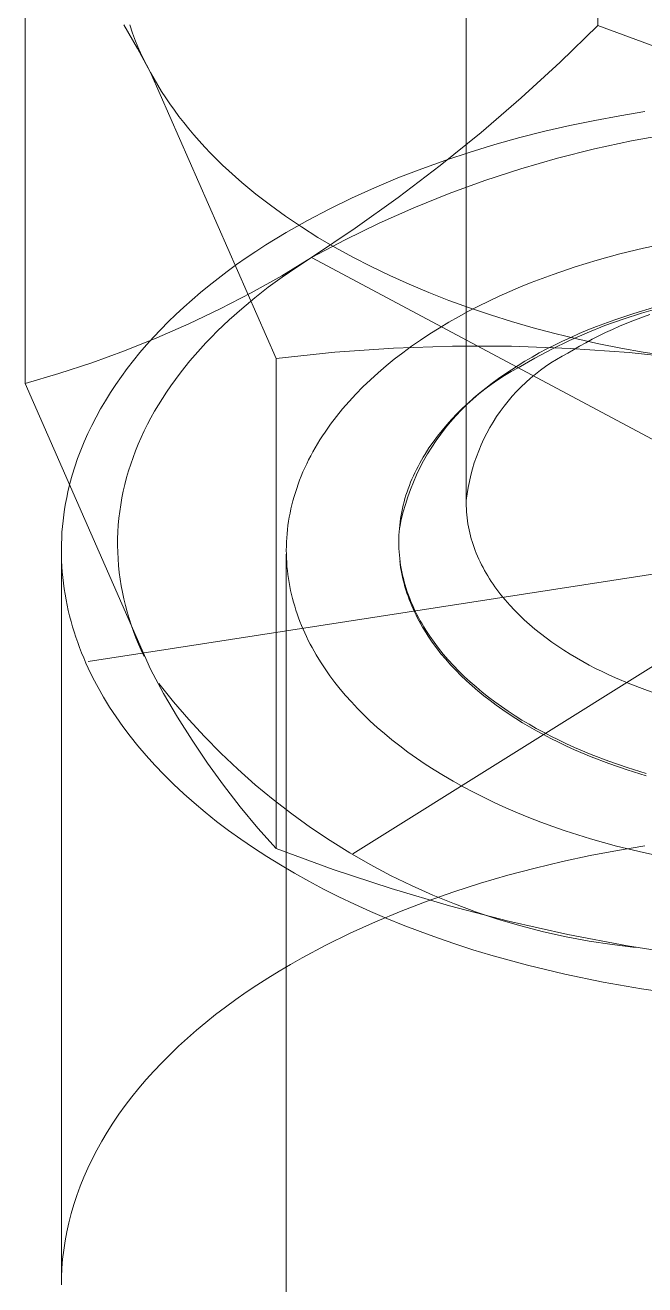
# Model space of a CAD drawing. Header units: millimetres. Extents: x -263 to 4879, y -277 to 2995.
# Drawn here: x 4353.31 to 4358.22, y 2034.84 to 2044.83 of the extents above; entities that cross this region are included whole.
import ezdxf

# ---------------------------------------------------------------- set-up
doc = ezdxf.new("R2010")
doc.units = ezdxf.units.MM
doc.layers.add('ZANO_R', color=7, linetype='Continuous', lineweight=0)

msp = doc.modelspace()

# ---------------------------------------------------------------- linework, layer by layer
at = {"layer": 'ZANO_R'}
for p, q in [((4357.8504, 2048.7197), (4357.8504, 2044.8313)), ((4356.8071, 2041.0423), (4356.8071, 2048.368)), ((4353.3091, 2041.9912), (4353.3091, 2045.8796)), ((4354.0912, 2044.8367), (4354.2007, 2044.6486)), ((4354.1606, 2044.7693), (4354.1384, 2044.8345)), ((4357.8504, 2044.8313), (4357.5507, 2044.5392)), ((4357.8504, 2044.8313), (4358.3037, 2044.6648)), ((4354.1849, 2044.705), (4354.1606, 2044.7693)), ((4354.2115, 2044.6415), (4354.1849, 2044.705)), ((4354.2007, 2044.6486), (4354.3039, 2044.457)), ((4354.2402, 2044.579), (4354.2115, 2044.6415)), ((4354.271, 2044.5175), (4354.2402, 2044.579)), ((4354.3039, 2044.457), (4354.271, 2044.5175)), ((4357.5507, 2044.5392), (4357.2422, 2044.2562)), ((4354.3315, 2044.4071), (4354.3039, 2044.457)), ((4354.3039, 2044.457), (4355.2987, 2042.1889)), ((4354.3607, 2044.3573), (4354.3315, 2044.4071)), ((4354.3913, 2044.3075), (4354.3607, 2044.3573)), ((4354.4233, 2044.2578), (4354.3913, 2044.3075)), ((4354.4569, 2044.2082), (4354.4233, 2044.2578)), ((4354.492, 2044.1587), (4354.4569, 2044.2082)), ((4357.2422, 2044.2562), (4356.9254, 2043.9828)), ((4354.5285, 2044.1095), (4354.492, 2044.1587)), ((4354.5666, 2044.0603), (4354.5285, 2044.1095)), ((4358.0259, 2044.1149), (4357.8274, 2044.078)), ((4358.2239, 2044.1475), (4358.0259, 2044.1149)), ((4354.6061, 2044.0114), (4354.5666, 2044.0603)), ((4354.6472, 2043.9628), (4354.6061, 2044.0114)), ((4357.43, 2043.991), (4357.2319, 2043.9408)), ((4357.6286, 2044.0367), (4357.43, 2043.991)), ((4357.8274, 2044.078), (4357.6286, 2044.0367)), ((4354.6897, 2043.9143), (4354.6472, 2043.9628)), ((4354.7337, 2043.8662), (4354.6897, 2043.9143)), ((4356.9254, 2043.9828), (4356.6004, 2043.719)), ((4357.2319, 2043.9408), (4357.0349, 2043.8861)), ((4357.8231, 2043.8507), (4358.1177, 2043.9142)), ((4358.1177, 2043.9142), (4358.4143, 2043.9675)), ((4354.7792, 2043.8183), (4354.7337, 2043.8662)), ((4354.8261, 2043.7707), (4354.7792, 2043.8183)), ((4356.8392, 2043.8267), (4356.6453, 2043.7628)), ((4357.0349, 2043.8861), (4356.8392, 2043.8267)), ((4357.5308, 2043.7772), (4357.8231, 2043.8507)), ((4354.8745, 2043.7235), (4354.8261, 2043.7707)), ((4354.9244, 2043.6766), (4354.8745, 2043.7235)), ((4356.4538, 2043.6942), (4356.2651, 2043.6211)), ((4356.6004, 2043.719), (4356.2676, 2043.4652)), ((4356.6453, 2043.7628), (4356.4538, 2043.6942)), ((4356.9548, 2043.6001), (4357.2413, 2043.6936)), ((4357.2413, 2043.6936), (4357.5308, 2043.7772)), ((4354.9757, 2043.6301), (4354.9244, 2043.6766)), ((4355.0284, 2043.584), (4354.9757, 2043.6301)), ((4356.2651, 2043.6211), (4356.0797, 2043.5433)), ((4356.6717, 2043.4969), (4356.9548, 2043.6001)), ((4355.1381, 2043.4931), (4355.0284, 2043.584)), ((4355.2534, 2043.4041), (4355.1381, 2043.4931)), ((4356.0797, 2043.5433), (4355.8979, 2043.4611)), ((4356.3923, 2043.3839), (4356.6717, 2043.4969)), ((4355.374, 2043.317), (4355.2534, 2043.4041)), ((4355.8979, 2043.4611), (4355.7204, 2043.3744)), ((4356.2676, 2043.4652), (4355.9273, 2043.2216)), ((4355.4999, 2043.2322), (4355.374, 2043.317)), ((4355.7204, 2043.3744), (4355.5475, 2043.2834)), ((4356.117, 2043.2614), (4356.3923, 2043.3839)), ((4355.5475, 2043.2834), (4355.3798, 2043.1882)), ((4355.6308, 2043.1496), (4355.4999, 2043.2322)), ((4355.9273, 2043.2216), (4355.5797, 2042.9884)), ((4355.846, 2043.1295), (4356.117, 2043.2614)), ((4355.3798, 2043.1882), (4355.2176, 2043.089)), ((4355.5797, 2042.9884), (4355.846, 2043.1295)), ((4355.7666, 2043.0696), (4355.6308, 2043.1496)), ((4355.9071, 2038.2581), (4363.7728, 2043.1774)), ((4358.2121, 2043.0627), (4358.4053, 2043.1035)), ((4355.1388, 2043.0379), (4355.0615, 2042.9858)), ((4355.2176, 2043.089), (4355.1388, 2043.0379)), ((4355.9071, 2042.9922), (4355.7666, 2043.0696)), ((4356.0519, 2042.9175), (4355.9071, 2042.9922)), ((4357.8456, 2042.9686), (4358.0254, 2043.0176)), ((4358.0254, 2043.0176), (4358.2121, 2043.0627)), ((4354.9858, 2042.9329), (4354.9117, 2042.879)), ((4355.0615, 2042.9858), (4354.9858, 2042.9329)), ((4355.5797, 2042.9884), (4355.3432, 2042.8451)), ((4355.3478, 2042.8342), (4355.4622, 2042.9126)), ((4355.4622, 2042.9126), (4355.5797, 2042.9884)), ((4364.1002, 2038.4471), (4355.5797, 2042.9884)), ((4356.201, 2042.8458), (4356.0519, 2042.9175)), ((4357.4952, 2042.8558), (4357.6697, 2042.9149)), ((4357.6697, 2042.9149), (4357.8456, 2042.9686)), ((4354.8394, 2042.8242), (4354.7688, 2042.7686)), ((4354.9117, 2042.879), (4354.8394, 2042.8242)), ((4355.3432, 2042.8451), (4355.1021, 2042.7096)), ((4355.2369, 2042.7532), (4355.3478, 2042.8342)), ((4356.3539, 2042.777), (4356.201, 2042.8458)), ((4357.2374, 2042.7565), (4357.3227, 2042.791)), ((4357.3227, 2042.791), (4357.4952, 2042.8558)), ((4354.7, 2042.7122), (4354.633, 2042.6549)), ((4354.7688, 2042.7686), (4354.7, 2042.7122)), ((4355.1021, 2042.7096), (4354.8567, 2042.5821)), ((4355.1296, 2042.6697), (4355.2369, 2042.7532)), ((4356.5104, 2042.7113), (4356.3539, 2042.777)), ((4356.6703, 2042.6488), (4356.5104, 2042.7113)), ((4357.0694, 2042.6832), (4357.153, 2042.7206)), ((4357.153, 2042.7206), (4357.2374, 2042.7565)), ((4354.5679, 2042.5969), (4354.5047, 2042.5382)), ((4354.633, 2042.6549), (4354.5679, 2042.5969)), ((4355.0262, 2042.5837), (4355.1296, 2042.6697)), ((4356.8333, 2042.5896), (4356.6703, 2042.6488)), ((4356.8249, 2042.5628), (4356.9052, 2042.6044)), ((4356.9052, 2042.6044), (4356.9868, 2042.6445)), ((4356.9868, 2042.6445), (4357.0694, 2042.6832)), ((4358.2932, 2042.5926), (4358.1364, 2042.5463)), ((4358.3447, 2042.5913), (4358.1973, 2042.549)), ((4354.5047, 2042.5382), (4354.4434, 2042.4788)), ((4354.8567, 2042.5821), (4354.6073, 2042.4627)), ((4354.879, 2042.4504), (4354.927, 2042.4954)), ((4354.927, 2042.4954), (4355.0262, 2042.5837)), ((4356.6681, 2042.4756), (4356.7458, 2042.5199)), ((4356.7458, 2042.5199), (4356.8249, 2042.5628)), ((4356.999, 2042.5337), (4356.8333, 2042.5896)), ((4357.1672, 2042.4812), (4356.999, 2042.5337)), ((4357.9854, 2042.4961), (4357.8407, 2042.4425)), ((4358.0515, 2042.5017), (4357.9073, 2042.4494)), ((4358.1364, 2042.5463), (4357.9854, 2042.4961)), ((4358.1973, 2042.549), (4358.0515, 2042.5017)), ((4358.1406, 2042.4925), (4358.0811, 2042.4687)), ((4358.2636, 2042.5381), (4358.1406, 2042.4925)), ((4354.3842, 2042.4187), (4354.3269, 2042.3579)), ((4354.6073, 2042.4627), (4354.3541, 2042.3515)), ((4354.4434, 2042.4788), (4354.3842, 2042.4187)), ((4354.7864, 2042.3588), (4354.8321, 2042.4049)), ((4354.8321, 2042.4049), (4354.879, 2042.4504)), ((4356.5172, 2042.383), (4356.5918, 2042.43)), ((4356.5918, 2042.43), (4356.6681, 2042.4756)), ((4357.3375, 2042.4322), (4357.1672, 2042.4812)), ((4357.5097, 2042.3866), (4357.3375, 2042.4322)), ((4357.7651, 2042.3921), (4357.6249, 2042.3299)), ((4357.7707, 2042.4145), (4357.7024, 2042.3857)), ((4357.9073, 2042.4494), (4357.7651, 2042.3921)), ((4357.8407, 2042.4425), (4357.7707, 2042.4145)), ((4357.9113, 2042.3936), (4357.8576, 2042.3674)), ((4357.9664, 2042.4192), (4357.9113, 2042.3936)), ((4358.0231, 2042.4443), (4357.9664, 2042.4192)), ((4358.0811, 2042.4687), (4358.0231, 2042.4443)), ((4354.3541, 2042.3515), (4354.0974, 2042.2486)), ((4354.2717, 2042.2966), (4354.2186, 2042.2347)), ((4354.3269, 2042.3579), (4354.2717, 2042.2966)), ((4354.6985, 2042.2651), (4354.7419, 2042.3122)), ((4354.7419, 2042.3122), (4354.7864, 2042.3588)), ((4356.3729, 2042.2852), (4356.4442, 2042.3347)), ((4356.4442, 2042.3347), (4356.5172, 2042.383)), ((4357.5078, 2042.2953), (4357.4463, 2042.2639)), ((4357.6249, 2042.3299), (4357.4869, 2042.263)), ((4357.5709, 2042.3261), (4357.5078, 2042.2953)), ((4357.6833, 2042.3445), (4357.5097, 2042.3866)), ((4357.6358, 2042.3562), (4357.5709, 2042.3261)), ((4357.7024, 2042.3857), (4357.6358, 2042.3562)), ((4357.8582, 2042.306), (4357.6833, 2042.3445)), ((4357.7547, 2042.3137), (4357.7055, 2042.2862)), ((4357.8054, 2042.3408), (4357.7547, 2042.3137)), ((4357.8576, 2042.3674), (4357.8054, 2042.3408)), ((4358.0341, 2042.2709), (4357.8582, 2042.306)), ((4354.0974, 2042.2486), (4353.8375, 2042.1542)), ((4354.2186, 2042.2347), (4354.1676, 2042.1722)), ((4354.6155, 2042.1694), (4354.6564, 2042.2175)), ((4354.6564, 2042.2175), (4354.6985, 2042.2651)), ((4355.2987, 2042.1889), (4355.7638, 2042.2373)), ((4355.7638, 2042.2373), (4356.2303, 2042.2695)), ((4356.2303, 2042.2695), (4356.6977, 2042.2855)), ((4356.2361, 2042.1824), (4356.3036, 2042.2344)), ((4356.3036, 2042.2344), (4356.3729, 2042.2852)), ((4356.6977, 2042.2855), (4357.1653, 2042.2851)), ((4357.1653, 2042.2851), (4357.6326, 2042.2685)), ((4357.3513, 2042.1914), (4357.2183, 2042.1151)), ((4357.3288, 2042.1997), (4357.2726, 2042.1668)), ((4357.3867, 2042.2321), (4357.3288, 2042.1997)), ((4357.4869, 2042.263), (4357.3513, 2042.1914)), ((4357.4463, 2042.2639), (4357.3867, 2042.2321)), ((4357.5666, 2042.206), (4357.5225, 2042.1806)), ((4357.6115, 2042.23), (4357.5666, 2042.206)), ((4357.6577, 2042.2582), (4357.6115, 2042.23)), ((4357.6326, 2042.2685), (4358.0991, 2042.2356)), ((4357.7055, 2042.2862), (4357.6577, 2042.2582)), ((4358.2105, 2042.2393), (4358.0341, 2042.2709)), ((4358.0991, 2042.2356), (4358.5641, 2042.1864)), ((4358.3873, 2042.2111), (4358.2105, 2042.2393)), ((4353.8375, 2042.1542), (4353.5746, 2042.0684)), ((4354.1187, 2042.1093), (4354.0719, 2042.0459)), ((4354.1676, 2042.1722), (4354.1187, 2042.1093)), ((4354.5375, 2042.0719), (4354.5758, 2042.1209)), ((4354.5758, 2042.1209), (4354.6155, 2042.1694)), ((4355.2987, 2042.1889), (4355.2987, 2038.3004)), ((4356.1075, 2042.0749), (4356.1707, 2042.1292)), ((4356.1707, 2042.1292), (4356.2361, 2042.1824)), ((4357.1652, 2042.0997), (4357.113, 2042.0647)), ((4357.2183, 2042.1151), (4357.1633, 2042.0849)), ((4357.2183, 2042.1336), (4357.1652, 2042.0997)), ((4357.2726, 2042.1668), (4357.2183, 2042.1336)), ((4357.3957, 2042.0954), (4357.3555, 2042.0642)), ((4357.437, 2042.1252), (4357.3957, 2042.0954)), ((4357.4793, 2042.1536), (4357.437, 2042.1252)), ((4357.5225, 2042.1806), (4357.4793, 2042.1536)), ((4353.5746, 2042.0684), (4353.3091, 2041.9912)), ((4354.0719, 2042.0459), (4354.0273, 2041.9821)), ((4354.4647, 2041.9727), (4354.5004, 2042.0225)), ((4354.5004, 2042.0225), (4354.5375, 2042.0719)), ((4355.9877, 2041.963), (4356.0464, 2042.0195)), ((4356.0464, 2042.0195), (4356.1075, 2042.0749)), ((4357.0114, 2041.9919), (4356.9622, 2041.9541)), ((4357.0566, 2042.019), (4357.005, 2041.9833)), ((4357.0617, 2042.0288), (4357.0114, 2041.9919)), ((4357.1094, 2042.0529), (4357.0566, 2042.019)), ((4357.113, 2042.0647), (4357.0617, 2042.0288)), ((4357.1633, 2042.0849), (4357.1094, 2042.0529)), ((4357.2784, 2041.9977), (4357.2416, 2041.9625)), ((4357.3164, 2042.0316), (4357.2784, 2041.9977)), ((4357.3555, 2042.0642), (4357.3164, 2042.0316)), ((4354.3039, 2039.723), (4353.3091, 2041.9912)), ((4353.9849, 2041.9179), (4353.9447, 2041.8533)), ((4354.0273, 2041.9821), (4353.9849, 2041.9179)), ((4354.3974, 2041.8719), (4354.4304, 2041.9224)), ((4354.4304, 2041.9224), (4354.4647, 2041.9727)), ((4355.8774, 2041.8472), (4355.9313, 2041.9056)), ((4355.9313, 2041.9056), (4355.9877, 2041.963)), ((4356.9057, 2041.9067), (4356.8581, 2041.8659)), ((4356.9141, 2041.9153), (4356.8672, 2041.8755)), ((4356.9547, 2041.9459), (4356.9057, 2041.9067)), ((4356.9622, 2041.9541), (4356.9141, 2041.9153)), ((4357.005, 2041.9833), (4356.9547, 2041.9459)), ((4357.206, 2041.9261), (4357.1716, 2041.8885)), ((4357.2416, 2041.9625), (4357.206, 2041.9261)), ((4353.9447, 2041.8533), (4353.9067, 2041.7885)), ((4354.3356, 2041.7697), (4354.3658, 2041.8209)), ((4354.3658, 2041.8209), (4354.3974, 2041.8719)), ((4355.826, 2041.7878), (4355.8774, 2041.8472)), ((4356.7774, 2041.7932), (4356.7346, 2041.7508)), ((4356.8119, 2041.8235), (4356.7672, 2041.7795)), ((4356.8216, 2041.8348), (4356.7774, 2041.7932)), ((4356.8581, 2041.8659), (4356.8119, 2041.8235)), ((4356.8672, 2041.8755), (4356.8216, 2041.8348)), ((4357.1069, 2041.8099), (4357.0766, 2041.7689)), ((4357.1386, 2041.8497), (4357.1069, 2041.8099)), ((4357.1716, 2041.8885), (4357.1386, 2041.8497)), ((4353.8709, 2041.7233), (4353.8373, 2041.6579)), ((4353.9067, 2041.7885), (4353.8709, 2041.7233)), ((4354.2795, 2041.6662), (4354.3068, 2041.7181)), ((4354.3068, 2041.7181), (4354.3356, 2041.7697)), ((4355.731, 2041.6667), (4355.7772, 2041.7277)), ((4355.7772, 2041.7277), (4355.826, 2041.7878)), ((4356.6933, 2041.7074), (4356.6535, 2041.6632)), ((4356.724, 2041.734), (4356.6825, 2041.687)), ((4356.7346, 2041.7508), (4356.6933, 2041.7074)), ((4356.7672, 2041.7795), (4356.724, 2041.734)), ((4357.0477, 2041.727), (4357.0202, 2041.6841)), ((4357.0766, 2041.7689), (4357.0477, 2041.727)), ((4353.8059, 2041.5923), (4353.7767, 2041.5266)), ((4353.8373, 2041.6579), (4353.8059, 2041.5923)), ((4354.2292, 2041.5616), (4354.2536, 2041.614)), ((4354.2361, 2039.8509), (4365.8712, 2041.6508)), ((4354.2536, 2041.614), (4354.2795, 2041.6662)), ((4355.6668, 2041.574), (4355.6875, 2041.6051)), ((4355.6875, 2041.6051), (4355.731, 2041.6667)), ((4356.6154, 2041.6181), (4356.579, 2041.5723)), ((4356.6426, 2041.6386), (4356.6043, 2041.5889)), ((4356.6535, 2041.6632), (4356.6154, 2041.6181)), ((4356.6825, 2041.687), (4356.6426, 2041.6386)), ((4356.9698, 2041.5956), (4356.9469, 2041.5502)), ((4356.9943, 2041.6403), (4356.9698, 2041.5956)), ((4357.0202, 2041.6841), (4356.9943, 2041.6403)), ((4353.7767, 2041.5266), (4353.7498, 2041.4607)), ((4354.1847, 2041.4561), (4354.2062, 2041.5089)), ((4354.2062, 2041.5089), (4354.2292, 2041.5616)), ((4355.6089, 2041.4798), (4355.6275, 2041.5113)), ((4355.6275, 2041.5113), (4355.6468, 2041.5427)), ((4355.6468, 2041.5427), (4355.6668, 2041.574)), ((4356.5443, 2041.5257), (4356.5115, 2041.4783)), ((4356.5679, 2041.5378), (4356.5332, 2041.4856)), ((4356.579, 2041.5723), (4356.5443, 2041.5257)), ((4356.6043, 2041.5889), (4356.5679, 2041.5378)), ((4356.9256, 2041.5039), (4356.9058, 2041.457)), ((4356.9469, 2041.5502), (4356.9256, 2041.5039)), ((4353.7251, 2041.3947), (4353.7025, 2041.3287)), ((4353.7498, 2041.4607), (4353.7251, 2041.3947)), ((4354.1462, 2041.3498), (4354.1647, 2041.403)), ((4354.1647, 2041.403), (4354.1847, 2041.4561)), ((4355.5573, 2041.3843), (4355.5738, 2041.4163)), ((4355.5738, 2041.4163), (4355.591, 2041.4481)), ((4355.591, 2041.4481), (4355.6089, 2041.4798)), ((4356.4658, 2041.406), (4356.4515, 2041.3816)), ((4356.4805, 2041.4303), (4356.4658, 2041.406)), ((4356.5003, 2041.4322), (4356.4693, 2041.3777)), ((4356.5115, 2041.4783), (4356.4805, 2041.4303)), ((4356.5332, 2041.4856), (4356.5003, 2041.4322)), ((4356.8877, 2041.4094), (4356.8711, 2041.3612)), ((4356.9058, 2041.457), (4356.8877, 2041.4094)), ((4353.7025, 2041.3287), (4353.6822, 2041.2626)), ((4354.1137, 2041.2429), (4354.1292, 2041.2964)), ((4354.1292, 2041.2964), (4354.1462, 2041.3498)), ((4355.5122, 2041.2879), (4355.5265, 2041.3201)), ((4355.5265, 2041.3201), (4355.5416, 2041.3523)), ((4355.5416, 2041.3523), (4355.5573, 2041.3843)), ((4356.4118, 2041.3073), (4356.3996, 2041.2823)), ((4356.4245, 2041.3322), (4356.4118, 2041.3073)), ((4356.4401, 2041.3221), (4356.4129, 2041.2656)), ((4356.4378, 2041.357), (4356.4245, 2041.3322)), ((4356.4515, 2041.3816), (4356.4378, 2041.357)), ((4356.4693, 2041.3777), (4356.4401, 2041.3221)), ((4356.8563, 2041.3125), (4356.8431, 2041.2634)), ((4356.8711, 2041.3612), (4356.8563, 2041.3125)), ((4353.6641, 2041.1966), (4353.6481, 2041.1306)), ((4353.6822, 2041.2626), (4353.6641, 2041.1966)), ((4354.0997, 2041.1892), (4354.1137, 2041.2429)), ((4355.4737, 2041.1906), (4355.4858, 2041.2231)), ((4355.4858, 2041.2231), (4355.4987, 2041.2555)), ((4355.4987, 2041.2555), (4355.5122, 2041.2879)), ((4356.3661, 2041.2064), (4356.356, 2041.1808)), ((4356.3877, 2041.2082), (4356.3645, 2041.1499)), ((4356.3767, 2041.2318), (4356.3661, 2041.2064)), ((4356.3879, 2041.2571), (4356.3767, 2041.2318)), ((4356.4129, 2041.2656), (4356.3877, 2041.2082)), ((4356.3996, 2041.2823), (4356.3879, 2041.2571)), ((4356.8316, 2041.2137), (4356.8218, 2041.1638)), ((4356.8431, 2041.2634), (4356.8316, 2041.2137)), ((4353.6481, 2041.1306), (4353.6383, 2041.0845)), ((4354.0763, 2041.0817), (4354.0873, 2041.1355)), ((4354.0873, 2041.1355), (4354.0997, 2041.1892)), ((4355.4327, 2041.0601), (4355.4418, 2041.0928)), ((4355.4418, 2041.0928), (4355.4517, 2041.1255)), ((4355.4517, 2041.1255), (4355.4624, 2041.1581)), ((4355.4624, 2041.1581), (4355.4737, 2041.1906)), ((4356.3291, 2041.1035), (4356.3212, 2041.0775)), ((4356.3375, 2041.1294), (4356.3291, 2041.1035)), ((4356.3465, 2041.1552), (4356.3375, 2041.1294)), ((4356.3645, 2041.1499), (4356.3433, 2041.0909)), ((4356.356, 2041.1808), (4356.3465, 2041.1552)), ((4356.8137, 2041.1135), (4356.8074, 2041.063)), ((4356.8218, 2041.1638), (4356.8137, 2041.1135)), ((4353.6217, 2040.9925), (4353.615, 2040.9467)), ((4353.6295, 2041.0385), (4353.6217, 2040.9925)), ((4353.6383, 2041.0845), (4353.6295, 2041.0385)), ((4354.0589, 2040.974), (4354.0669, 2041.0279)), ((4354.0669, 2041.0279), (4354.0763, 2041.0817)), ((4355.4096, 2040.9619), (4355.4166, 2040.9947)), ((4355.4166, 2040.9947), (4355.4242, 2041.0274)), ((4355.4242, 2041.0274), (4355.4327, 2041.0601)), ((4356.3011, 2040.9991), (4356.2955, 2040.9728)), ((4356.3072, 2041.0253), (4356.3011, 2040.9991)), ((4356.3241, 2041.0312), (4356.307, 2040.9708)), ((4356.314, 2041.0515), (4356.3072, 2041.0253)), ((4356.3212, 2041.0775), (4356.314, 2041.0515)), ((4356.3433, 2041.0909), (4356.3241, 2041.0312)), ((4356.8071, 2041.0423), (4356.8074, 2041.0185)), ((4356.8074, 2041.0185), (4356.8083, 2040.9948)), ((4356.8083, 2040.9948), (4356.8097, 2040.971)), ((4353.6093, 2040.9009), (4353.6046, 2040.8552)), ((4353.615, 2040.9467), (4353.6093, 2040.9009)), ((4354.0476, 2040.8663), (4354.0525, 2040.9202)), ((4354.0525, 2040.9202), (4354.0589, 2040.974)), ((4355.3932, 2040.8637), (4355.3979, 2040.8964)), ((4355.3979, 2040.8964), (4355.4034, 2040.9292)), ((4355.4034, 2040.9292), (4355.4096, 2040.9619)), ((4356.292, 2040.9099), (4356.2791, 2040.8485)), ((4356.2824, 2040.8936), (4356.2791, 2040.867)), ((4356.2862, 2040.92), (4356.2824, 2040.8936)), ((4356.2906, 2040.9465), (4356.2862, 2040.92)), ((4356.2955, 2040.9728), (4356.2906, 2040.9465)), ((4356.307, 2040.9708), (4356.292, 2040.9099)), ((4356.8097, 2040.971), (4356.8116, 2040.9473)), ((4356.8116, 2040.9473), (4356.8141, 2040.9236)), ((4356.8141, 2040.9236), (4356.8172, 2040.8999)), ((4356.8172, 2040.8999), (4356.8208, 2040.8762)), ((4353.6009, 2040.8096), (4353.5983, 2040.7641)), ((4353.6046, 2040.8552), (4353.6009, 2040.8096)), ((4354.0424, 2040.7588), (4354.0443, 2040.8125)), ((4354.0443, 2040.8125), (4354.0476, 2040.8663)), ((4355.3833, 2040.7656), (4355.3859, 2040.7982)), ((4355.3859, 2040.7982), (4355.3892, 2040.8309)), ((4355.3892, 2040.8309), (4355.3932, 2040.8637)), ((4356.2745, 2040.8139), (4356.273, 2040.7873)), ((4356.2765, 2040.8405), (4356.2745, 2040.8139)), ((4356.2791, 2040.867), (4356.2765, 2040.8405)), ((4356.8208, 2040.8762), (4356.825, 2040.8526)), ((4356.825, 2040.8526), (4356.8297, 2040.8291)), ((4356.8297, 2040.8291), (4356.835, 2040.8055)), ((4356.835, 2040.8055), (4356.8408, 2040.7821)), ((4353.5966, 2040.7188), (4353.5959, 2040.6736)), ((4353.5983, 2040.7641), (4353.5966, 2040.7188)), ((4354.042, 2040.7051), (4354.0424, 2040.7588)), ((4354.0431, 2040.6515), (4354.042, 2040.7051)), ((4355.3799, 2040.6679), (4355.3804, 2040.7004)), ((4355.3804, 2040.7004), (4355.3815, 2040.733)), ((4355.3815, 2040.733), (4355.3833, 2040.7656)), ((4356.2722, 2040.7606), (4356.2719, 2040.734)), ((4356.2719, 2040.734), (4356.2723, 2040.7073)), ((4356.273, 2040.7873), (4356.2722, 2040.7606)), ((4356.2723, 2040.7073), (4356.2732, 2040.6807)), ((4356.8408, 2040.7821), (4356.8472, 2040.7587)), ((4356.8472, 2040.7587), (4356.8541, 2040.7354)), ((4356.8541, 2040.7354), (4356.8615, 2040.7121)), ((4356.8615, 2040.7121), (4356.8695, 2040.689)), ((4353.5959, 2040.6736), (4353.5963, 2040.6285)), ((4353.5959, 2034.8388), (4353.5959, 2040.6393)), ((4353.5963, 2040.6285), (4353.5975, 2040.5837)), ((4354.0456, 2040.5981), (4354.0431, 2040.6515)), ((4354.0497, 2040.5448), (4354.0456, 2040.5981)), ((4355.3802, 2040.6354), (4355.3799, 2040.6679)), ((4355.3799, 2038.2704), (4355.3799, 2040.6354)), ((4355.3812, 2040.603), (4355.3802, 2040.6354)), ((4355.3829, 2040.5708), (4355.3812, 2040.603)), ((4356.2732, 2040.6807), (4356.2748, 2040.654)), ((4356.2748, 2040.654), (4356.2769, 2040.6274)), ((4356.2769, 2040.6274), (4356.2797, 2040.6008)), ((4356.2797, 2040.6008), (4356.283, 2040.5742)), ((4356.8695, 2040.689), (4356.878, 2040.6659)), ((4356.878, 2040.6659), (4356.8871, 2040.6429)), ((4356.8871, 2040.6429), (4356.8966, 2040.6201)), ((4356.8966, 2040.6201), (4356.9067, 2040.5973)), ((4356.9067, 2040.5973), (4356.9173, 2040.5747)), ((4353.5975, 2040.5837), (4353.5998, 2040.5389)), ((4353.5998, 2040.5389), (4353.603, 2040.4944)), ((4353.603, 2040.4944), (4353.6071, 2040.45)), ((4354.0552, 2040.4916), (4354.0497, 2040.5448)), ((4355.3853, 2040.5386), (4355.3829, 2040.5708)), ((4355.3884, 2040.5064), (4355.3853, 2040.5386)), ((4355.3922, 2040.4744), (4355.3884, 2040.5064)), ((4356.2797, 2040.5823), (4356.2829, 2040.5565)), ((4356.2829, 2040.5565), (4356.2867, 2040.5308)), ((4356.283, 2040.5742), (4356.2869, 2040.5476)), ((4356.2867, 2040.5308), (4356.291, 2040.5051)), ((4356.2869, 2040.5476), (4356.2915, 2040.5211)), ((4356.291, 2040.5051), (4356.2959, 2040.4795)), ((4356.2915, 2040.5211), (4356.2966, 2040.4947)), ((4356.2966, 2040.4947), (4356.3023, 2040.4682)), ((4356.9173, 2040.5747), (4356.9284, 2040.5521)), ((4356.9284, 2040.5521), (4356.94, 2040.5297)), ((4356.94, 2040.5297), (4356.9521, 2040.5074)), ((4356.9521, 2040.5074), (4356.9647, 2040.4853)), ((4353.6071, 2040.45), (4353.6121, 2040.4059)), ((4353.6121, 2040.4059), (4353.6181, 2040.3619)), ((4354.0621, 2040.4387), (4354.0552, 2040.4916)), ((4354.0705, 2040.3859), (4354.0621, 2040.4387)), ((4355.3967, 2040.4425), (4355.3922, 2040.4744)), ((4355.4018, 2040.4108), (4355.3967, 2040.4425)), ((4355.4076, 2040.3791), (4355.4018, 2040.4108)), ((4356.2959, 2040.4795), (4356.3013, 2040.4539)), ((4356.3013, 2040.4539), (4356.3073, 2040.4283)), ((4356.3023, 2040.4682), (4356.3086, 2040.4419)), ((4356.3073, 2040.4283), (4356.3139, 2040.4028)), ((4356.3086, 2040.4419), (4356.3154, 2040.4156)), ((4356.3139, 2040.4028), (4356.321, 2040.3774)), ((4356.3154, 2040.4156), (4356.3229, 2040.3894)), ((4356.9647, 2040.4853), (4356.9777, 2040.4633)), ((4356.9777, 2040.4633), (4356.9913, 2040.4414)), ((4356.9913, 2040.4414), (4357.0053, 2040.4197)), ((4357.0053, 2040.4197), (4357.0198, 2040.3982)), ((4357.0198, 2040.3982), (4357.0347, 2040.3768)), ((4353.6181, 2040.3619), (4353.625, 2040.3182)), ((4353.625, 2040.3182), (4353.6327, 2040.2747)), ((4354.0803, 2040.3334), (4354.0705, 2040.3859)), ((4354.0915, 2040.281), (4354.0803, 2040.3334)), ((4355.414, 2040.3476), (4355.4076, 2040.3791)), ((4355.4211, 2040.3162), (4355.414, 2040.3476)), ((4355.4289, 2040.2849), (4355.4211, 2040.3162)), ((4356.321, 2040.3774), (4356.3286, 2040.3521)), ((4356.3229, 2040.3894), (4356.3309, 2040.3633)), ((4356.3286, 2040.3521), (4356.3368, 2040.3268)), ((4356.3309, 2040.3633), (4356.3395, 2040.3372)), ((4356.3368, 2040.3268), (4356.3455, 2040.3017)), ((4356.3395, 2040.3372), (4356.3487, 2040.3113)), ((4356.3455, 2040.3017), (4356.3547, 2040.2766)), ((4356.3487, 2040.3113), (4356.3585, 2040.2854)), ((4357.0347, 2040.3768), (4357.0501, 2040.3556)), ((4357.0501, 2040.3556), (4357.0822, 2040.3136)), ((4357.0822, 2040.3136), (4357.116, 2040.2724)), ((4353.6327, 2040.2747), (4353.6413, 2040.2314)), ((4353.6413, 2040.2314), (4353.6508, 2040.1883)), ((4354.1041, 2040.229), (4354.0915, 2040.281)), ((4354.118, 2040.1772), (4354.1041, 2040.229)), ((4355.4373, 2040.2538), (4355.4289, 2040.2849)), ((4355.4463, 2040.2229), (4355.4373, 2040.2538)), ((4355.4559, 2040.1921), (4355.4463, 2040.2229)), ((4356.3547, 2040.2766), (4356.3645, 2040.2516)), ((4356.3585, 2040.2854), (4356.3688, 2040.2596)), ((4356.3645, 2040.2516), (4356.3748, 2040.2267)), ((4356.3688, 2040.2596), (4356.3796, 2040.234)), ((4356.3748, 2040.2267), (4356.3856, 2040.2019)), ((4356.3796, 2040.234), (4356.391, 2040.2085)), ((4356.3856, 2040.2019), (4356.397, 2040.1773)), ((4356.391, 2040.2085), (4356.403, 2040.1831)), ((4357.116, 2040.2724), (4357.1515, 2040.2319)), ((4357.1515, 2040.2319), (4357.1885, 2040.1922)), ((4353.6508, 2040.1883), (4353.6612, 2040.1455)), ((4353.6612, 2040.1455), (4353.6724, 2040.1029)), ((4353.6724, 2040.1029), (4353.6844, 2040.0606)), ((4354.1333, 2040.1257), (4354.118, 2040.1772)), ((4354.15, 2040.0745), (4354.1333, 2040.1257)), ((4355.4662, 2040.1615), (4355.4559, 2040.1921)), ((4355.477, 2040.131), (4355.4662, 2040.1615)), ((4355.4885, 2040.1007), (4355.477, 2040.131)), ((4355.5005, 2040.0707), (4355.4885, 2040.1007)), ((4356.397, 2040.1773), (4356.4088, 2040.1527)), ((4356.403, 2040.1831), (4356.4155, 2040.1578)), ((4356.4088, 2040.1527), (4356.4212, 2040.1283)), ((4356.4155, 2040.1578), (4356.4286, 2040.1326)), ((4356.4212, 2040.1283), (4356.434, 2040.104)), ((4356.4286, 2040.1326), (4356.4421, 2040.1076)), ((4356.434, 2040.104), (4356.4474, 2040.0798)), ((4356.4421, 2040.1076), (4356.4562, 2040.0828)), ((4357.1885, 2040.1922), (4357.2271, 2040.1533)), ((4357.2271, 2040.1533), (4357.2671, 2040.1152)), ((4357.2671, 2040.1152), (4357.3085, 2040.0779)), ((4353.6844, 2040.0606), (4353.6972, 2040.0186)), ((4353.6972, 2040.0186), (4353.7109, 2039.9768)), ((4354.1679, 2040.0236), (4354.15, 2040.0745)), ((4354.1872, 2039.9731), (4354.1679, 2040.0236)), ((4355.5131, 2040.0408), (4355.5005, 2040.0707)), ((4355.5263, 2040.011), (4355.5131, 2040.0408)), ((4355.5401, 2039.9815), (4355.5263, 2040.011)), ((4356.4474, 2040.0798), (4356.4612, 2040.0558)), ((4356.4562, 2040.0828), (4356.4709, 2040.0581)), ((4356.4612, 2040.0558), (4356.4755, 2040.0319)), ((4356.4709, 2040.0581), (4356.486, 2040.0335)), ((4356.4755, 2040.0319), (4356.5056, 2039.9846)), ((4356.486, 2040.0335), (4356.5016, 2040.0091)), ((4356.5016, 2040.0091), (4356.5178, 2039.9849)), ((4357.3085, 2040.0779), (4357.3512, 2040.0416)), ((4357.3512, 2040.0416), (4357.3951, 2040.0061)), ((4357.3951, 2040.0061), (4357.4403, 2039.9715)), ((4353.7109, 2039.9768), (4353.7253, 2039.9354)), ((4353.7253, 2039.9354), (4353.7405, 2039.8942)), ((4353.7405, 2039.8942), (4353.7564, 2039.8532)), ((4354.2077, 2039.9229), (4354.1872, 2039.9731)), ((4354.2295, 2039.8731), (4354.2077, 2039.9229)), ((4355.5544, 2039.9522), (4355.5401, 2039.9815)), ((4355.5692, 2039.9231), (4355.5544, 2039.9522)), ((4355.5846, 2039.8942), (4355.5692, 2039.9231)), ((4355.617, 2039.8371), (4355.5846, 2039.8942)), ((4356.5056, 2039.9846), (4356.5376, 2039.9378)), ((4356.5178, 2039.9849), (4356.5515, 2039.937)), ((4356.5376, 2039.9378), (4356.5713, 2039.8918)), ((4356.5515, 2039.937), (4356.5871, 2039.8897)), ((4357.4403, 2039.9715), (4357.4865, 2039.9379)), ((4357.4865, 2039.9379), (4357.5337, 2039.9051)), ((4357.5337, 2039.9051), (4357.5819, 2039.8733)), ((4353.7564, 2039.8532), (4353.7731, 2039.8126)), ((4353.7731, 2039.8126), (4353.7905, 2039.7723)), ((4353.8087, 2039.7847), (4354.2361, 2039.8509)), ((4354.2526, 2039.8237), (4354.2295, 2039.8731)), ((4355.6513, 2039.7808), (4355.617, 2039.8371)), ((4356.5713, 2039.8918), (4356.6068, 2039.8464)), ((4356.5871, 2039.8897), (4356.6246, 2039.8433)), ((4356.6068, 2039.8464), (4356.644, 2039.8018)), ((4356.6246, 2039.8433), (4356.6639, 2039.7976)), ((4356.644, 2039.8018), (4356.6829, 2039.7579)), ((4356.6639, 2039.7976), (4356.7049, 2039.7527)), ((4357.5819, 2039.8733), (4357.631, 2039.8425)), ((4357.631, 2039.8425), (4357.6808, 2039.8126)), ((4357.6808, 2039.8126), (4357.7315, 2039.7837)), ((4353.7905, 2039.7723), (4353.8087, 2039.7323)), ((4353.8087, 2039.7323), (4353.846, 2039.6553)), ((4354.407, 2039.5314), (4354.3039, 2039.723)), ((4355.6876, 2039.7255), (4355.6513, 2039.7808)), ((4355.7258, 2039.6711), (4355.6876, 2039.7255)), ((4356.6829, 2039.7579), (4356.7234, 2039.7149)), ((4356.7049, 2039.7527), (4356.7475, 2039.7087)), ((4356.7234, 2039.7149), (4356.7653, 2039.6726)), ((4356.7475, 2039.7087), (4356.7918, 2039.6656)), ((4357.7315, 2039.7837), (4357.7828, 2039.7557)), ((4357.7828, 2039.7557), (4357.8327, 2039.7296)), ((4357.8327, 2039.7296), (4357.8842, 2039.704)), ((4357.8842, 2039.704), (4357.937, 2039.6788)), ((4353.846, 2039.6553), (4353.8867, 2039.578)), ((4354.4853, 2039.4644), (4354.3694, 2039.6086)), ((4355.7658, 2039.6177), (4355.7258, 2039.6711)), ((4355.8074, 2039.5653), (4355.7658, 2039.6177)), ((4356.7653, 2039.6726), (4356.8088, 2039.6311)), ((4356.7918, 2039.6656), (4356.8375, 2039.6233)), ((4356.8088, 2039.6311), (4356.8536, 2039.5905)), ((4356.8375, 2039.6233), (4356.8847, 2039.582)), ((4357.937, 2039.6788), (4357.9913, 2039.6542)), ((4357.9913, 2039.6542), (4358.1042, 2039.6064)), ((4358.1042, 2039.6064), (4358.2226, 2039.561)), ((4353.8867, 2039.578), (4353.9308, 2039.5006)), ((4353.9308, 2039.5006), (4353.9783, 2039.4232)), ((4354.5165, 2039.3433), (4354.407, 2039.5314)), ((4355.8507, 2039.5139), (4355.8074, 2039.5653)), ((4355.8959, 2039.4631), (4355.8507, 2039.5139)), ((4356.8536, 2039.5905), (4356.8997, 2039.5508)), ((4356.8847, 2039.582), (4356.9332, 2039.5416)), ((4356.8997, 2039.5508), (4356.9471, 2039.5119)), ((4356.9332, 2039.5416), (4356.9831, 2039.5022)), ((4356.9471, 2039.5119), (4356.9957, 2039.474)), ((4356.9831, 2039.5022), (4357.0342, 2039.4637)), ((4358.2226, 2039.561), (4358.3464, 2039.5183)), ((4353.9783, 2039.4232), (4354.0293, 2039.3458)), ((4354.606, 2039.3243), (4354.4853, 2039.4644)), ((4355.9436, 2039.4124), (4355.8959, 2039.4631)), ((4355.9936, 2039.3619), (4355.9436, 2039.4124)), ((4356.9957, 2039.474), (4357.0455, 2039.4369)), ((4357.0342, 2039.4637), (4357.0864, 2039.4263)), ((4357.0455, 2039.4369), (4357.0963, 2039.4008)), ((4357.0864, 2039.4263), (4357.1397, 2039.3898)), ((4357.0963, 2039.4008), (4357.1481, 2039.3657)), ((4354.0293, 2039.3458), (4354.0838, 2039.2684)), ((4354.6322, 2039.159), (4354.5165, 2039.3433)), ((4354.7314, 2039.1882), (4354.606, 2039.3243)), ((4356.046, 2039.3116), (4355.9936, 2039.3619)), ((4356.1009, 2039.2616), (4356.046, 2039.3116)), ((4357.1397, 2039.3898), (4357.194, 2039.3543)), ((4357.1481, 2039.3657), (4357.2008, 2039.3315)), ((4357.194, 2039.3543), (4357.2492, 2039.3199)), ((4357.2008, 2039.3315), (4357.2544, 2039.2982)), ((4357.2492, 2039.3199), (4357.3053, 2039.2864)), ((4357.2544, 2039.2982), (4357.3088, 2039.2659)), ((4354.0838, 2039.2684), (4354.1418, 2039.1912)), ((4356.1582, 2039.212), (4356.1009, 2039.2616)), ((4356.218, 2039.1628), (4356.1582, 2039.212)), ((4357.3053, 2039.2864), (4357.3621, 2039.254)), ((4357.3088, 2039.2659), (4357.3639, 2039.2345)), ((4357.3621, 2039.254), (4357.4197, 2039.2226)), ((4357.3639, 2039.2345), (4357.4197, 2039.2041)), ((4357.4197, 2039.2226), (4357.4785, 2039.192)), ((4357.4197, 2039.2041), (4357.4785, 2039.1735)), ((4354.1418, 2039.1912), (4354.2034, 2039.1143)), ((4354.2034, 2039.1143), (4354.2687, 2039.0376)), ((4354.7539, 2038.9786), (4354.6322, 2039.159)), ((4354.8613, 2039.0565), (4354.7314, 2039.1882)), ((4356.2802, 2039.114), (4356.218, 2039.1628)), ((4356.3449, 2039.0658), (4356.2802, 2039.114)), ((4357.4785, 2039.192), (4357.539, 2039.1619)), ((4357.4785, 2039.1735), (4357.539, 2039.1434)), ((4357.539, 2039.1619), (4357.6012, 2039.1322)), ((4357.539, 2039.1434), (4357.6012, 2039.1137)), ((4357.6012, 2039.1322), (4357.6651, 2039.1032)), ((4357.6012, 2039.1137), (4357.6651, 2039.0847)), ((4357.6651, 2039.1032), (4357.7979, 2039.047)), ((4354.2687, 2039.0376), (4354.3375, 2038.9613)), ((4354.9955, 2038.9292), (4354.8613, 2039.0565)), ((4356.412, 2039.0181), (4356.3449, 2039.0658)), ((4356.4815, 2038.971), (4356.412, 2039.0181)), ((4357.6651, 2039.0847), (4357.7979, 2039.0285)), ((4357.7979, 2039.047), (4357.9372, 2038.9937)), ((4357.7979, 2039.0285), (4357.9372, 2038.9752)), ((4357.9372, 2038.9937), (4358.0828, 2038.9434)), ((4354.3375, 2038.9613), (4354.41, 2038.8855)), ((4354.8816, 2038.8024), (4354.7539, 2038.9786)), ((4355.134, 2038.8065), (4354.9955, 2038.9292)), ((4356.5535, 2038.9246), (4356.4815, 2038.971)), ((4356.6278, 2038.8789), (4356.5535, 2038.9246)), ((4357.9372, 2038.9752), (4358.0828, 2038.9249)), ((4358.0828, 2038.9434), (4358.2345, 2038.8966)), ((4358.0828, 2038.9249), (4358.2345, 2038.8781)), ((4354.41, 2038.8855), (4354.4862, 2038.8102)), ((4354.4862, 2038.8102), (4354.566, 2038.7355)), ((4355.015, 2038.6305), (4354.8816, 2038.8024)), ((4355.2765, 2038.6886), (4355.134, 2038.8065)), ((4356.7045, 2038.8341), (4356.6278, 2038.8789)), ((4356.7836, 2038.7901), (4356.7045, 2038.8341)), ((4354.566, 2038.7355), (4354.6494, 2038.6616)), ((4356.8649, 2038.7469), (4356.7836, 2038.7901)), ((4356.9485, 2038.7048), (4356.8649, 2038.7469)), ((4357.0343, 2038.6637), (4356.9485, 2038.7048)), ((4354.6494, 2038.6616), (4354.7364, 2038.5884)), ((4355.1541, 2038.4631), (4355.015, 2038.6305)), ((4355.4229, 2038.5755), (4355.2765, 2038.6886)), ((4357.1223, 2038.6236), (4357.0343, 2038.6637)), ((4357.2124, 2038.5847), (4357.1223, 2038.6236)), ((4354.7364, 2038.5884), (4354.827, 2038.5161)), ((4354.827, 2038.5161), (4354.9212, 2038.4447)), ((4355.573, 2038.4674), (4355.4229, 2038.5755)), ((4357.3045, 2038.5469), (4357.2124, 2038.5847)), ((4357.3986, 2038.5104), (4357.3045, 2038.5469)), ((4357.4945, 2038.4752), (4357.3986, 2038.5104)), ((4354.9212, 2038.4447), (4355.0189, 2038.3744)), ((4355.2987, 2038.3004), (4355.1541, 2038.4631)), ((4355.7268, 2038.3645), (4355.573, 2038.4674)), ((4357.5923, 2038.4413), (4357.4945, 2038.4752)), ((4357.6918, 2038.4087), (4357.5923, 2038.4413)), ((4357.793, 2038.3776), (4357.6918, 2038.4087)), ((4355.0189, 2038.3744), (4355.1201, 2038.3052)), ((4355.1201, 2038.3052), (4355.2247, 2038.2372)), ((4355.752, 2038.1339), (4355.2987, 2038.3004)), ((4355.8838, 2038.2668), (4355.7268, 2038.3645)), ((4357.9999, 2038.3197), (4357.793, 2038.3776)), ((4358.2123, 2038.268), (4357.9999, 2038.3197)), ((4358.2239, 2038.321), (4358.0068, 2038.2849)), ((4355.2247, 2038.2372), (4355.3327, 2038.1705)), ((4355.3799, 2038.1424), (4355.3799, 2038.2704)), ((4356.0441, 2038.1745), (4355.8838, 2038.2668)), ((4357.5711, 2038.1974), (4357.3535, 2038.1456)), ((4357.7891, 2038.2438), (4357.5711, 2038.1974)), ((4358.0068, 2038.2849), (4357.7891, 2038.2438)), ((4358.4294, 2038.2225), (4358.2123, 2038.268)), ((4355.3327, 2038.1705), (4355.444, 2038.1052)), ((4355.3799, 1953.2672), (4355.3799, 2038.1424)), ((4355.444, 2038.1052), (4355.5585, 2038.0413)), ((4356.2106, 2037.9822), (4355.752, 2038.1339)), ((4356.2075, 2038.0876), (4356.0441, 2038.1745)), ((4357.3535, 2038.1456), (4357.1368, 2038.0885)), ((4355.5585, 2038.0413), (4355.6761, 2037.9789)), ((4356.3736, 2038.0063), (4356.2075, 2038.0876)), ((4356.5424, 2037.9306), (4356.3736, 2038.0063)), ((4356.9214, 2038.0258), (4356.7081, 2037.9575)), ((4357.1368, 2038.0885), (4356.9214, 2038.0258)), ((4355.6761, 2037.9789), (4355.7968, 2037.9182)), ((4355.7968, 2037.9182), (4355.9205, 2037.8591)), ((4356.6739, 2037.8456), (4356.2106, 2037.9822)), ((4356.7081, 2037.9575), (4356.4974, 2037.8838)), ((4356.7137, 2037.8607), (4356.5424, 2037.9306)), ((4355.9205, 2037.8591), (4356.047, 2037.8017)), ((4356.047, 2037.8017), (4356.1762, 2037.7462)), ((4356.2899, 2037.8044), (4356.0862, 2037.7196)), ((4356.4974, 2037.8838), (4356.2899, 2037.8044)), ((4357.1414, 2037.7242), (4356.6739, 2037.8456)), ((4356.8872, 2037.7966), (4356.7137, 2037.8607)), ((4357.0628, 2037.7383), (4356.8872, 2037.7966)), ((4356.0862, 2037.7196), (4355.887, 2037.6294)), ((4356.1762, 2037.7462), (4356.308, 2037.6925)), ((4357.2403, 2037.6861), (4357.0628, 2037.7383)), ((4357.6126, 2037.6181), (4357.1414, 2037.7242)), ((4355.887, 2037.6294), (4355.6929, 2037.5339)), ((4356.308, 2037.6925), (4356.4423, 2037.6408)), ((4356.4423, 2037.6408), (4356.579, 2037.591)), ((4357.4194, 2037.6398), (4357.2403, 2037.6861)), ((4357.6, 2037.5996), (4357.4194, 2037.6398)), ((4357.7818, 2037.5656), (4357.6, 2037.5996)), ((4358.087, 2037.5274), (4357.6126, 2037.6181)), ((4355.6929, 2037.5339), (4355.5045, 2037.4331)), ((4356.579, 2037.591), (4356.7179, 2037.5433)), ((4356.7179, 2037.5433), (4356.859, 2037.4977)), ((4356.859, 2037.4977), (4357.0019, 2037.4543)), ((4357.9647, 2037.5376), (4357.7818, 2037.5656)), ((4358.1484, 2037.5159), (4357.9647, 2037.5376)), ((4358.5641, 2037.4523), (4358.087, 2037.5274)), ((4355.5045, 2037.4331), (4355.4126, 2037.3809)), ((4357.0019, 2037.4543), (4357.2931, 2037.3739)), ((4355.3224, 2037.3274), (4355.2339, 2037.2727)), ((4355.4126, 2037.3809), (4355.3224, 2037.3274)), ((4357.2931, 2037.3739), (4357.5903, 2037.3025)), ((4357.5903, 2037.3025), (4357.8922, 2037.2402)), ((4355.1471, 2037.2169), (4355.0623, 2037.1599)), ((4355.2339, 2037.2727), (4355.1471, 2037.2169)), ((4357.8922, 2037.2402), (4358.1977, 2037.1873)), ((4354.9793, 2037.1017), (4354.8984, 2037.0425)), ((4355.0623, 2037.1599), (4354.9793, 2037.1017)), ((4358.1977, 2037.1873), (4358.5054, 2037.1437)), ((4354.8984, 2037.0425), (4354.8195, 2036.9823)), ((4354.7427, 2036.921), (4354.6681, 2036.8587)), ((4354.8195, 2036.9823), (4354.7427, 2036.921)), ((4354.5958, 2036.7955), (4354.5257, 2036.7314)), ((4354.6681, 2036.8587), (4354.5958, 2036.7955)), ((4354.5257, 2036.7314), (4354.4579, 2036.6665)), ((4354.3925, 2036.6007), (4354.3295, 2036.5342)), ((4354.4579, 2036.6665), (4354.3925, 2036.6007)), ((4354.3295, 2036.5342), (4354.269, 2036.467)), ((4354.211, 2036.399), (4354.1555, 2036.3305)), ((4354.269, 2036.467), (4354.211, 2036.399)), ((4354.1555, 2036.3305), (4354.1026, 2036.2613)), ((4354.1026, 2036.2613), (4354.0522, 2036.1916)), ((4354.0045, 2036.1214), (4353.9594, 2036.0508)), ((4354.0522, 2036.1916), (4354.0045, 2036.1214)), ((4353.9594, 2036.0508), (4353.9169, 2035.9798)), ((4353.8771, 2035.9084), (4353.8399, 2035.8367)), ((4353.9169, 2035.9798), (4353.8771, 2035.9084)), ((4353.8399, 2035.8367), (4353.8054, 2035.7648)), ((4353.8054, 2035.7648), (4353.7736, 2035.6927)), ((4353.7445, 2035.6205), (4353.718, 2035.5481)), ((4353.7736, 2035.6927), (4353.7445, 2035.6205)), ((4353.718, 2035.5481), (4353.6941, 2035.4757)), ((4353.6729, 2035.4033), (4353.6544, 2035.3309)), ((4353.6941, 2035.4757), (4353.6729, 2035.4033)), ((4353.6544, 2035.3309), (4353.6384, 2035.2586)), ((4353.6384, 2035.2586), (4353.625, 2035.1864)), ((4353.6142, 2035.1144), (4353.6059, 2035.0427)), ((4353.625, 2035.1864), (4353.6142, 2035.1144)), ((4353.6059, 2035.0427), (4353.6001, 2034.9711)), ((4353.6001, 2034.9711), (4353.5968, 2034.8999))]:
    msp.add_line(p, q, dxfattribs=at)

doc.saveas('drawing.dxf')
